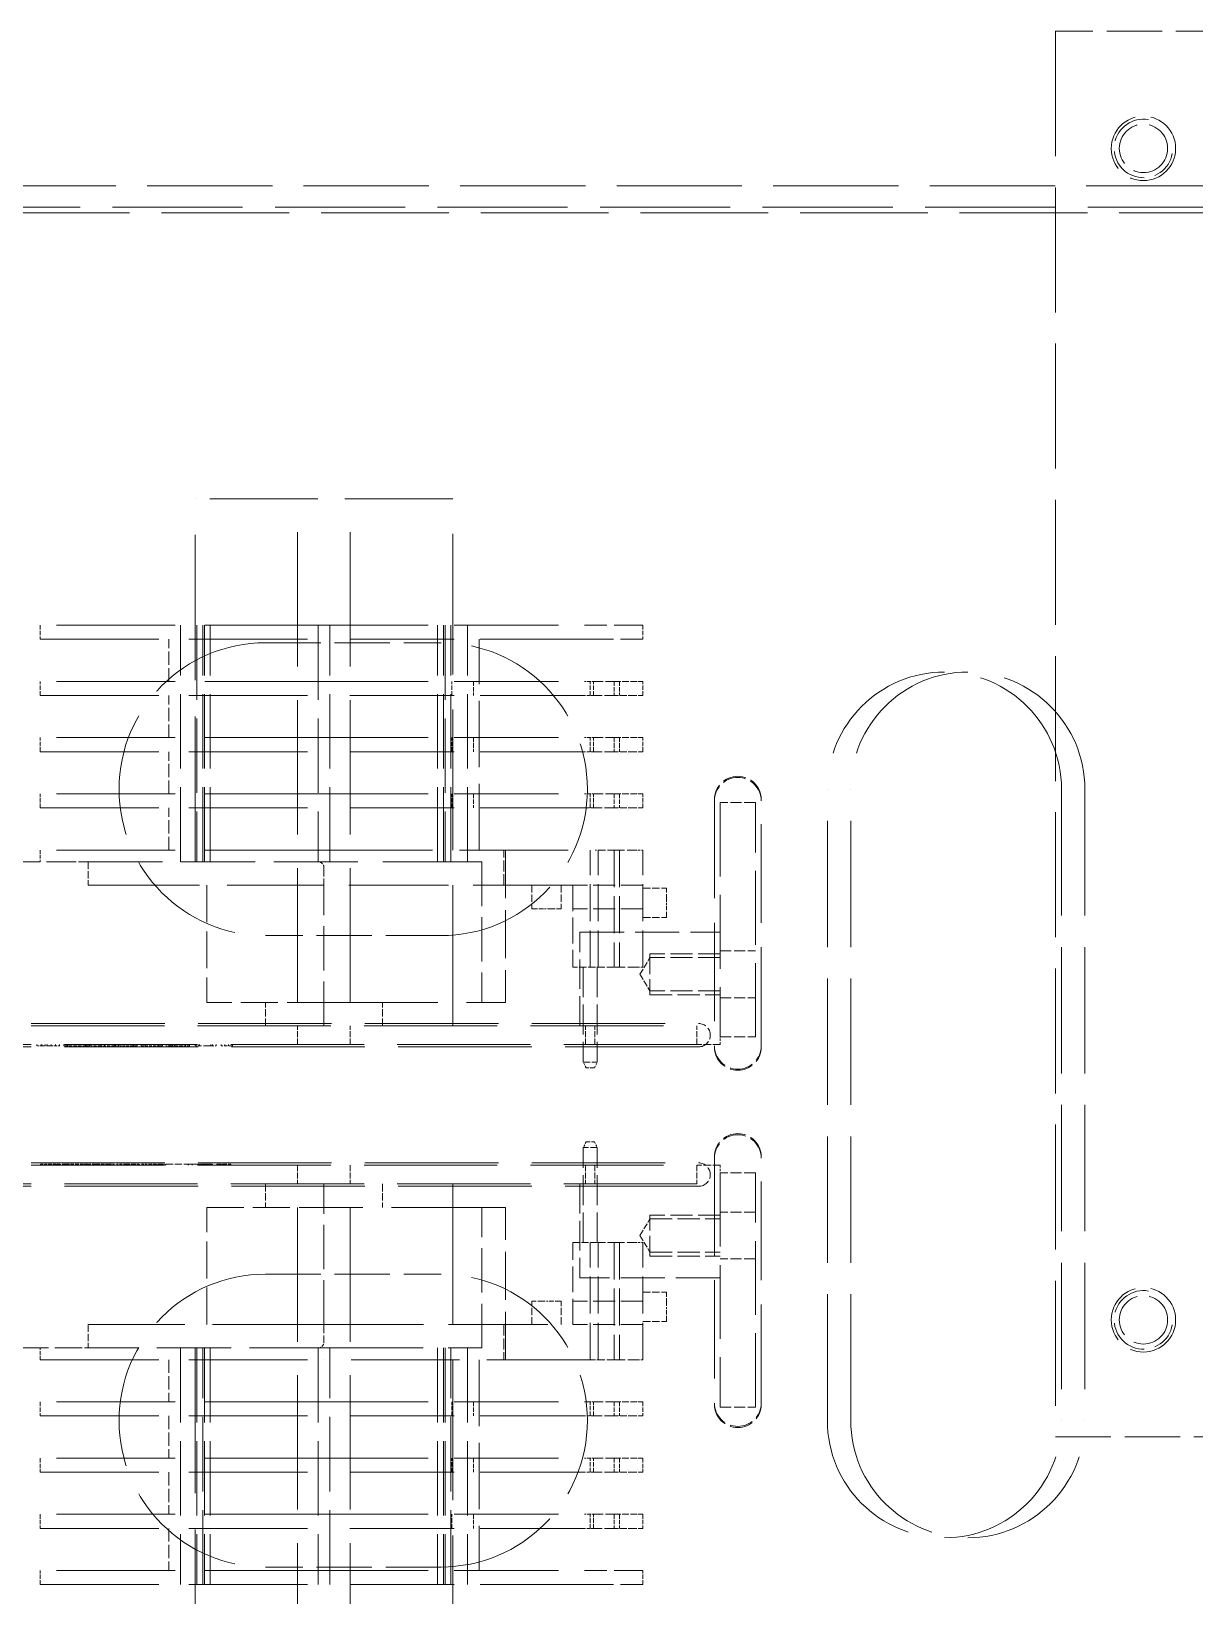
# Model space of a CAD drawing. Header units: millimetres. Extents: x 0 to 5945, y 0 to 4205.
# Drawn here: x 1657.1 to 1756.5, y 2667.4 to 2801 of the extents above; entities that cross this region are included whole.
import ezdxf

# ---------------------------------------------------------------- set-up
doc = ezdxf.new("R2010")
doc.units = ezdxf.units.MM
doc.header["$LTSCALE"] = 5
doc.linetypes.add('DASHED', pattern=[0.2067, 0.1654, -0.0413])
doc.layers.add('가려진 것(ISO)', color=2, linetype='DASHED', lineweight=18)

msp = doc.modelspace()

# ---------------------------------------------------------------- linework, layer by layer
at = {"layer": '가려진 것(ISO)', "ltscale": 5.71399}
for p, q in [((1759.576, 2800.957), (1744.576, 2800.957)), ((1677.076, 2748.757), (1692.076, 2748.757)), ((1692.076, 2723.757), (1677.076, 2723.757)), ((1677.076, 2694.857), (1692.076, 2694.857)), ((1744.576, 2680.957), (1759.576, 2680.957)), ((1692.076, 2669.857), (1677.076, 2669.857))]:
    msp.add_line(p, q, dxfattribs=at)
at = {"layer": '가려진 것(ISO)', "ltscale": 12.901145}
msp.add_line((1744.576, 2800.957), (1744.576, 2680.957), dxfattribs=at)
at = {"layer": '가려진 것(ISO)', "ltscale": 12.937192}
msp.add_line((2038.676, 2787.757), (1584.076, 2787.757), dxfattribs=at)
at = {"layer": '가려진 것(ISO)', "ltscale": 13.432368}
msp.add_line((1539.076, 2785.957), (1775.076, 2785.957), dxfattribs=at)
at = {"layer": '가려진 것(ISO)', "ltscale": 13.194353}
msp.add_line((1586.376, 2785.457), (2036.376, 2785.457), dxfattribs=at)
at = {"layer": '가려진 것(ISO)', "ltscale": 11.145789}
msp.add_line((1693.076, 2761.057), (1671.076, 2761.057), dxfattribs=at)
at = {"layer": '가려진 것(ISO)', "ltscale": 14.997581}
for p, q in [((1671.076, 2730.057), (1671.076, 2761.057)), ((1671.076, 2688.557), (1671.076, 2657.557))]:
    msp.add_line(p, q, dxfattribs=at)
at = {"layer": '가려진 것(ISO)', "ltscale": 13.868731}
for p, q in [((1679.826, 2718.057), (1679.826, 2761.057)), ((1684.326, 2718.057), (1684.326, 2761.057)), ((1679.826, 2700.557), (1679.826, 2657.557)), ((1684.326, 2700.557), (1684.326, 2657.557))]:
    msp.add_line(p, q, dxfattribs=at)
at = {"layer": '가려진 것(ISO)', "ltscale": 14.513788}
for p, q in [((1693.076, 2716.057), (1693.076, 2761.057)), ((1693.076, 2702.557), (1693.076, 2657.557))]:
    msp.add_line(p, q, dxfattribs=at)
at = {"layer": '가려진 것(ISO)', "ltscale": 12.2857}
for p, q in [((1682.076, 2750.257), (1657.826, 2750.257)), ((1657.826, 2749.057), (1682.076, 2749.057)), ((1682.076, 2745.457), (1657.826, 2745.457)), ((1657.826, 2744.257), (1682.076, 2744.257)), ((1682.076, 2740.657), (1657.826, 2740.657)), ((1657.826, 2739.457), (1682.076, 2739.457)), ((1682.076, 2735.857), (1657.826, 2735.857)), ((1657.826, 2734.657), (1682.076, 2734.657)), ((1682.076, 2731.057), (1657.826, 2731.057)), ((1657.826, 2687.557), (1682.076, 2687.557)), ((1682.076, 2683.957), (1657.826, 2683.957)), ((1657.826, 2682.757), (1682.076, 2682.757)), ((1682.076, 2679.157), (1657.826, 2679.157)), ((1657.826, 2677.957), (1682.076, 2677.957)), ((1682.076, 2674.357), (1657.826, 2674.357)), ((1657.826, 2673.157), (1682.076, 2673.157)), ((1682.076, 2669.557), (1657.826, 2669.557)), ((1657.826, 2668.357), (1682.076, 2668.357))]:
    msp.add_line(p, q, dxfattribs=at)
at = {"layer": '가려진 것(ISO)', "ltscale": 0.457027}
for p, q in [((1657.826, 2750.257), (1657.826, 2749.057)), ((1709.326, 2750.257), (1709.326, 2749.057)), ((1657.826, 2744.257), (1657.826, 2745.457)), ((1692.999, 2744.257), (1692.999, 2745.457)), ((1692.999, 2744.257), (1692.999, 2745.457)), ((1694.856, 2745.457), (1694.856, 2744.257)), ((1704.822, 2744.257), (1704.822, 2745.457)), ((1705.103, 2744.257), (1705.103, 2745.457)), ((1706.868, 2745.457), (1706.868, 2744.257)), ((1707.326, 2745.457), (1707.326, 2744.257)), ((1709.326, 2744.257), (1709.326, 2745.457)), ((1657.826, 2739.457), (1657.826, 2740.657)), ((1692.999, 2739.457), (1692.999, 2740.657)), ((1692.999, 2739.457), (1692.999, 2740.657)), ((1694.856, 2740.657), (1694.856, 2739.457)), ((1704.822, 2739.457), (1704.822, 2740.657)), ((1705.103, 2739.457), (1705.103, 2740.657)), ((1706.868, 2740.657), (1706.868, 2739.457)), ((1707.326, 2740.657), (1707.326, 2739.457)), ((1709.326, 2739.457), (1709.326, 2740.657)), ((1657.826, 2734.657), (1657.826, 2735.857)), ((1692.999, 2734.657), (1692.999, 2735.857)), ((1692.999, 2734.657), (1692.999, 2735.857)), ((1694.856, 2735.857), (1694.856, 2734.657)), ((1704.822, 2734.657), (1704.822, 2735.857)), ((1705.103, 2734.657), (1705.103, 2735.857)), ((1706.868, 2735.857), (1706.868, 2734.657)), ((1707.326, 2735.857), (1707.326, 2734.657)), ((1709.326, 2734.657), (1709.326, 2735.857)), ((1657.826, 2683.957), (1657.826, 2682.757)), ((1692.999, 2682.757), (1692.999, 2683.957)), ((1692.999, 2682.757), (1692.999, 2683.957)), ((1694.856, 2683.957), (1694.856, 2682.757)), ((1704.822, 2682.757), (1704.822, 2683.957)), ((1705.103, 2682.757), (1705.103, 2683.957)), ((1706.868, 2683.957), (1706.868, 2682.757)), ((1707.326, 2683.957), (1707.326, 2682.757)), ((1709.326, 2683.957), (1709.326, 2682.757)), ((1657.826, 2679.157), (1657.826, 2677.957)), ((1692.999, 2677.957), (1692.999, 2679.157)), ((1692.999, 2677.957), (1692.999, 2679.157)), ((1694.856, 2679.157), (1694.856, 2677.957)), ((1704.822, 2677.957), (1704.822, 2679.157)), ((1705.103, 2677.957), (1705.103, 2679.157)), ((1706.868, 2679.157), (1706.868, 2677.957)), ((1707.326, 2679.157), (1707.326, 2677.957)), ((1709.326, 2679.157), (1709.326, 2677.957)), ((1657.826, 2674.357), (1657.826, 2673.157)), ((1692.999, 2673.157), (1692.999, 2674.357)), ((1692.999, 2673.157), (1692.999, 2674.357)), ((1694.856, 2674.357), (1694.856, 2673.157)), ((1704.822, 2673.157), (1704.822, 2674.357)), ((1705.103, 2673.157), (1705.103, 2674.357)), ((1706.868, 2674.357), (1706.868, 2673.157)), ((1707.326, 2674.357), (1707.326, 2673.157)), ((1709.326, 2674.357), (1709.326, 2673.157)), ((1657.826, 2668.357), (1657.826, 2669.557)), ((1709.326, 2668.357), (1709.326, 2669.557))]:
    msp.add_line(p, q, dxfattribs=at)
at = {"layer": '가려진 것(ISO)', "ltscale": 7.694874}
for p, q in [((1669.826, 2730.057), (1669.826, 2750.257)), ((1671.226, 2750.257), (1671.226, 2730.057)), ((1671.726, 2730.057), (1671.726, 2750.257)), ((1671.867, 2730.057), (1671.867, 2750.257)), ((1672.367, 2730.057), (1672.367, 2750.257)), ((1681.576, 2750.257), (1681.576, 2730.057)), ((1682.576, 2730.057), (1682.576, 2750.257)), ((1691.786, 2730.057), (1691.786, 2750.257)), ((1692.286, 2730.057), (1692.286, 2750.257)), ((1692.426, 2750.257), (1692.426, 2730.057)), ((1692.926, 2730.057), (1692.926, 2750.257)), ((1694.326, 2730.057), (1694.326, 2750.257)), ((1669.826, 2688.557), (1669.826, 2668.357)), ((1671.226, 2688.557), (1671.226, 2668.357)), ((1671.726, 2668.357), (1671.726, 2688.557)), ((1671.867, 2688.557), (1671.867, 2668.357)), ((1672.367, 2688.557), (1672.367, 2668.357)), ((1681.576, 2688.557), (1681.576, 2668.357)), ((1682.576, 2668.357), (1682.576, 2688.557)), ((1691.786, 2688.557), (1691.786, 2668.357)), ((1692.286, 2688.557), (1692.286, 2668.357)), ((1692.426, 2688.557), (1692.426, 2668.357)), ((1692.926, 2668.357), (1692.926, 2688.557)), ((1694.326, 2688.557), (1694.326, 2668.357))]:
    msp.add_line(p, q, dxfattribs=at)
at = {"layer": '가려진 것(ISO)', "ltscale": 10.764393}
for p, q in [((1682.076, 2750.257), (1704.326, 2750.257)), ((1704.326, 2749.057), (1682.076, 2749.057)), ((1682.076, 2745.457), (1704.326, 2745.457)), ((1704.326, 2744.257), (1682.076, 2744.257)), ((1682.076, 2740.657), (1704.326, 2740.657)), ((1704.326, 2739.457), (1682.076, 2739.457)), ((1682.076, 2735.857), (1704.326, 2735.857)), ((1704.326, 2734.657), (1682.076, 2734.657)), ((1682.076, 2683.957), (1704.326, 2683.957)), ((1704.326, 2682.757), (1682.076, 2682.757)), ((1682.076, 2679.157), (1704.326, 2679.157)), ((1704.326, 2677.957), (1682.076, 2677.957)), ((1682.076, 2674.357), (1704.326, 2674.357)), ((1704.326, 2673.157), (1682.076, 2673.157)), ((1682.076, 2669.557), (1704.326, 2669.557)), ((1704.326, 2668.357), (1682.076, 2668.357))]:
    msp.add_line(p, q, dxfattribs=at)
at = {"layer": '가려진 것(ISO)', "ltscale": 2.991791}
for p, q in [((1709.326, 2750.257), (1704.326, 2750.257)), ((1704.326, 2749.057), (1709.326, 2749.057)), ((1709.326, 2669.557), (1704.326, 2669.557)), ((1704.326, 2668.357), (1709.326, 2668.357))]:
    msp.add_line(p, q, dxfattribs=at)
at = {"layer": '가려진 것(ISO)', "ltscale": 1.371282}
for p, q in [((1668.826, 2745.457), (1668.826, 2749.057)), ((1668.826, 2740.657), (1668.826, 2744.257)), ((1668.826, 2735.857), (1668.826, 2739.457)), ((1668.826, 2731.057), (1668.826, 2734.657)), ((1668.826, 2687.557), (1668.826, 2683.957)), ((1668.826, 2682.757), (1668.826, 2679.157)), ((1668.826, 2677.957), (1668.826, 2674.357)), ((1668.826, 2673.157), (1668.826, 2669.557))]:
    msp.add_line(p, q, dxfattribs=at)
at = {"layer": '가려진 것(ISO)', "ltscale": 6.856808}
for p, q in [((1695.326, 2731.057), (1695.326, 2749.057)), ((1695.326, 2687.557), (1695.326, 2669.557))]:
    msp.add_line(p, q, dxfattribs=at)
at = {"layer": '가려진 것(ISO)', "ltscale": 0.117238}
for p, q in [((1704.634, 2745.457), (1704.326, 2745.457)), ((1704.326, 2744.257), (1704.634, 2744.257)), ((1704.634, 2740.657), (1704.326, 2740.657)), ((1704.326, 2739.457), (1704.634, 2739.457)), ((1704.634, 2735.857), (1704.326, 2735.857)), ((1704.326, 2734.657), (1704.634, 2734.657)), ((1704.634, 2683.957), (1704.326, 2683.957)), ((1704.326, 2682.757), (1704.634, 2682.757)), ((1704.634, 2679.157), (1704.326, 2679.157)), ((1704.326, 2677.957), (1704.634, 2677.957)), ((1704.634, 2674.357), (1704.326, 2674.357)), ((1704.326, 2673.157), (1704.634, 2673.157))]:
    msp.add_line(p, q, dxfattribs=at)
at = {"layer": '가려진 것(ISO)', "ltscale": 0.287355}
for p, q in [((1704.634, 2745.457), (1705.103, 2745.457)), ((1705.103, 2744.257), (1704.634, 2744.257)), ((1704.634, 2740.657), (1705.103, 2740.657)), ((1705.103, 2739.457), (1704.634, 2739.457)), ((1704.634, 2735.857), (1705.103, 2735.857)), ((1705.103, 2734.657), (1704.634, 2734.657)), ((1704.634, 2683.957), (1705.103, 2683.957)), ((1705.103, 2682.757), (1704.634, 2682.757)), ((1704.634, 2679.157), (1705.103, 2679.157)), ((1705.103, 2677.957), (1704.634, 2677.957)), ((1704.634, 2674.357), (1705.103, 2674.357)), ((1705.103, 2673.157), (1704.634, 2673.157))]:
    msp.add_line(p, q, dxfattribs=at)
at = {"layer": '가려진 것(ISO)', "ltscale": 0.985736}
for p, q in [((1705.103, 2745.457), (1706.868, 2745.457)), ((1706.868, 2744.257), (1705.103, 2744.257)), ((1705.103, 2740.657), (1706.868, 2740.657)), ((1706.868, 2739.457), (1705.103, 2739.457)), ((1705.103, 2735.857), (1706.868, 2735.857)), ((1706.868, 2734.657), (1705.103, 2734.657)), ((1705.103, 2683.957), (1706.868, 2683.957)), ((1706.868, 2682.757), (1705.103, 2682.757)), ((1705.103, 2679.157), (1706.868, 2679.157)), ((1706.868, 2677.957), (1705.103, 2677.957)), ((1705.103, 2674.357), (1706.868, 2674.357)), ((1706.868, 2673.157), (1705.103, 2673.157))]:
    msp.add_line(p, q, dxfattribs=at)
at = {"layer": '가려진 것(ISO)', "ltscale": 0.670617}
for p, q in [((1706.868, 2745.457), (1708.629, 2745.457)), ((1708.629, 2744.257), (1706.868, 2744.257)), ((1706.868, 2740.657), (1708.629, 2740.657)), ((1708.629, 2739.457), (1706.868, 2739.457)), ((1706.868, 2735.857), (1708.629, 2735.857)), ((1708.629, 2734.657), (1706.868, 2734.657)), ((1706.868, 2683.957), (1708.629, 2683.957)), ((1708.629, 2682.757), (1706.868, 2682.757)), ((1706.868, 2679.157), (1708.629, 2679.157)), ((1708.629, 2677.957), (1706.868, 2677.957)), ((1706.868, 2674.357), (1708.629, 2674.357)), ((1708.629, 2673.157), (1706.868, 2673.157))]:
    msp.add_line(p, q, dxfattribs=at)
at = {"layer": '가려진 것(ISO)', "ltscale": 0.242476}
for p, q in [((1708.629, 2745.457), (1709.107, 2745.457)), ((1709.107, 2744.257), (1708.629, 2744.257)), ((1708.629, 2740.657), (1709.107, 2740.657)), ((1709.107, 2739.457), (1708.629, 2739.457)), ((1708.629, 2735.857), (1709.107, 2735.857)), ((1709.107, 2734.657), (1708.629, 2734.657)), ((1708.629, 2683.957), (1709.107, 2683.957)), ((1709.107, 2682.757), (1708.629, 2682.757)), ((1708.629, 2679.157), (1709.107, 2679.157)), ((1709.107, 2677.957), (1708.629, 2677.957)), ((1708.629, 2674.357), (1709.107, 2674.357)), ((1709.107, 2673.157), (1708.629, 2673.157))]:
    msp.add_line(p, q, dxfattribs=at)
at = {"layer": '가려진 것(ISO)', "ltscale": 0.566028}
for p, q in [((1709.326, 2745.457), (1709.107, 2745.457)), ((1709.107, 2744.257), (1709.326, 2744.257)), ((1709.326, 2740.657), (1709.107, 2740.657)), ((1709.107, 2739.457), (1709.326, 2739.457)), ((1709.326, 2735.857), (1709.107, 2735.857)), ((1709.107, 2734.657), (1709.326, 2734.657)), ((1709.326, 2683.957), (1709.107, 2683.957)), ((1709.107, 2682.757), (1709.326, 2682.757)), ((1709.326, 2679.157), (1709.107, 2679.157)), ((1709.107, 2677.957), (1709.326, 2677.957)), ((1709.326, 2674.357), (1709.107, 2674.357)), ((1709.107, 2673.157), (1709.326, 2673.157))]:
    msp.add_line(p, q, dxfattribs=at)
at = {"layer": '가려진 것(ISO)', "ltscale": 10.159652}
for p, q in [((1715.426, 2735.357), (1715.426, 2714.357)), ((1719.426, 2714.357), (1719.426, 2735.357)), ((1715.426, 2704.857), (1715.426, 2683.857)), ((1719.426, 2683.857), (1719.426, 2704.857))]:
    msp.add_line(p, q, dxfattribs=at)
at = {"layer": '가려진 것(ISO)', "ltscale": 1.142718}
for p, q in [((1718.926, 2735.107), (1715.926, 2735.107)), ((1697.447, 2728.057), (1697.447, 2731.057)), ((1715.926, 2722.457), (1718.926, 2722.457)), ((1715.926, 2718.457), (1718.926, 2718.457)), ((1715.926, 2715.107), (1718.926, 2715.107)), ((1718.926, 2703.507), (1715.926, 2703.507)), ((1718.926, 2700.157), (1715.926, 2700.157)), ((1718.926, 2696.157), (1715.926, 2696.157)), ((1697.447, 2690.557), (1697.447, 2687.557)), ((1715.926, 2683.507), (1718.926, 2683.507))]:
    msp.add_line(p, q, dxfattribs=at)
at = {"layer": '가려진 것(ISO)', "ltscale": 7.618686}
for p, q in [((1715.926, 2735.107), (1715.926, 2715.107)), ((1718.926, 2715.107), (1718.926, 2735.107)), ((1715.926, 2703.507), (1715.926, 2683.507)), ((1718.926, 2683.507), (1718.926, 2703.507))]:
    msp.add_line(p, q, dxfattribs=at)
at = {"layer": '가려진 것(ISO)', "ltscale": 13.038219}
for p, q in [((1725.076, 2682.357), (1725.076, 2736.257)), ((1727.076, 2682.357), (1727.076, 2736.257)), ((1745.076, 2736.257), (1745.076, 2682.357)), ((1747.076, 2736.257), (1747.076, 2682.357))]:
    msp.add_line(p, q, dxfattribs=at)
at = {"layer": '가려진 것(ISO)', "ltscale": 2.679769}
for p, q in [((1660.594, 2730.057), (1653.559, 2730.057)), ((1653.559, 2688.557), (1660.594, 2688.557))]:
    msp.add_line(p, q, dxfattribs=at)
at = {"layer": '가려진 것(ISO)', "ltscale": 0.380839}
for p, q in [((1657.826, 2731.057), (1657.826, 2730.057)), ((1657.826, 2687.557), (1657.826, 2688.557))]:
    msp.add_line(p, q, dxfattribs=at)
at = {"layer": '가려진 것(ISO)', "ltscale": 0.997552}
for p, q in [((1661.932, 2730.057), (1660.594, 2730.057)), ((1660.594, 2688.557), (1661.932, 2688.557))]:
    msp.add_line(p, q, dxfattribs=at)
at = {"layer": '가려진 것(ISO)', "ltscale": 7.673842}
for p, q in [((1661.932, 2730.057), (1682.076, 2730.057)), ((1682.076, 2688.557), (1661.932, 2688.557))]:
    msp.add_line(p, q, dxfattribs=at)
at = {"layer": '가려진 것(ISO)', "ltscale": 0.761779}
for p, q in [((1661.932, 2730.057), (1661.932, 2728.057)), ((1699.826, 2728.057), (1699.826, 2726.057)), ((1702.326, 2728.057), (1702.326, 2726.057)), ((1709.326, 2727.807), (1711.326, 2727.807)), ((1709.326, 2725.307), (1711.326, 2725.307)), ((1677.076, 2716.057), (1677.076, 2718.057)), ((1687.076, 2716.057), (1687.076, 2718.057)), ((1715.926, 2714.457), (1713.926, 2714.457)), ((1715.926, 2704.157), (1713.926, 2704.157)), ((1677.076, 2702.557), (1677.076, 2700.557)), ((1687.076, 2702.557), (1687.076, 2700.557)), ((1699.826, 2690.557), (1699.826, 2692.557)), ((1702.326, 2690.557), (1702.326, 2692.557)), ((1709.326, 2693.307), (1711.326, 2693.307)), ((1661.932, 2690.557), (1661.932, 2688.557)), ((1709.326, 2690.807), (1711.326, 2690.807))]:
    msp.add_line(p, q, dxfattribs=at)
at = {"layer": '가려진 것(ISO)', "ltscale": 11.209899}
for p, q in [((1682.076, 2731.057), (1705.247, 2731.057)), ((1705.247, 2687.557), (1682.076, 2687.557))]:
    msp.add_line(p, q, dxfattribs=at)
at = {"layer": '가려진 것(ISO)', "ltscale": 10.259192}
for p, q in [((1695.576, 2730.057), (1682.076, 2730.057)), ((1682.076, 2688.557), (1695.576, 2688.557))]:
    msp.add_line(p, q, dxfattribs=at)
at = {"layer": '가려진 것(ISO)', "ltscale": 4.571172}
for p, q in [((1695.576, 2730.057), (1695.576, 2718.057)), ((1682.076, 2716.057), (1682.076, 2728.057)), ((1703.926, 2724.057), (1715.926, 2724.057)), ((1682.076, 2690.557), (1682.076, 2702.557)), ((1695.576, 2688.557), (1695.576, 2700.557)), ((1715.926, 2694.557), (1703.926, 2694.557))]:
    msp.add_line(p, q, dxfattribs=at)
at = {"layer": '가려진 것(ISO)', "ltscale": 4.952111}
for p, q in [((1697.576, 2731.057), (1697.576, 2718.057)), ((1697.576, 2687.557), (1697.576, 2700.557))]:
    msp.add_line(p, q, dxfattribs=at)
at = {"layer": '가려진 것(ISO)', "ltscale": 3.809293}
for p, q in [((1704.822, 2721.057), (1704.822, 2731.057)), ((1705.497, 2721.057), (1705.497, 2731.057)), ((1706.868, 2731.057), (1706.868, 2721.057)), ((1707.326, 2731.057), (1707.326, 2721.057)), ((1709.326, 2721.057), (1709.326, 2731.057)), ((1672.076, 2728.057), (1672.076, 2718.057)), ((1682.076, 2718.057), (1672.076, 2718.057)), ((1672.076, 2700.557), (1682.076, 2700.557)), ((1672.076, 2690.557), (1672.076, 2700.557)), ((1704.822, 2687.557), (1704.822, 2697.557)), ((1705.497, 2687.557), (1705.497, 2697.557)), ((1706.868, 2697.557), (1706.868, 2687.557)), ((1707.326, 2697.557), (1707.326, 2687.557)), ((1709.326, 2687.557), (1709.326, 2697.557))]:
    msp.add_line(p, q, dxfattribs=at)
at = {"layer": '가려진 것(ISO)', "ltscale": 0.149495}
for p, q in [((1705.247, 2731.057), (1705.497, 2731.057)), ((1705.497, 2721.057), (1705.247, 2721.057)), ((1705.247, 2697.557), (1705.497, 2697.557)), ((1705.497, 2687.557), (1705.247, 2687.557))]:
    msp.add_line(p, q, dxfattribs=at)
at = {"layer": '가려진 것(ISO)', "ltscale": 0.765764}
for p, q in [((1705.497, 2731.057), (1706.868, 2731.057)), ((1706.868, 2721.057), (1705.497, 2721.057)), ((1705.497, 2697.557), (1706.868, 2697.557)), ((1706.868, 2687.557), (1705.497, 2687.557))]:
    msp.add_line(p, q, dxfattribs=at)
at = {"layer": '가려진 것(ISO)', "ltscale": 1.061174}
for p, q in [((1706.868, 2731.057), (1708.906, 2731.057)), ((1708.906, 2721.057), (1706.868, 2721.057)), ((1706.868, 2697.557), (1708.906, 2697.557)), ((1708.906, 2687.557), (1706.868, 2687.557))]:
    msp.add_line(p, q, dxfattribs=at)
at = {"layer": '가려진 것(ISO)', "ltscale": 0.220967}
for p, q in [((1708.906, 2731.057), (1709.326, 2731.057)), ((1709.326, 2721.057), (1708.906, 2721.057)), ((1708.906, 2697.557), (1709.326, 2697.557)), ((1709.326, 2687.557), (1708.906, 2687.557))]:
    msp.add_line(p, q, dxfattribs=at)
at = {"layer": '가려진 것(ISO)', "ltscale": 0.897467}
for p, q in [((1682.076, 2729.557), (1682.076, 2728.057)), ((1682.076, 2690.557), (1682.076, 2689.057))]:
    msp.add_line(p, q, dxfattribs=at)
at = {"layer": '가려진 것(ISO)', "ltscale": 11.501881}
for p, q in [((1661.932, 2728.057), (1682.076, 2728.057)), ((1682.076, 2690.557), (1661.932, 2690.557))]:
    msp.add_line(p, q, dxfattribs=at)
at = {"layer": '가려진 것(ISO)', "ltscale": 10.2806}
for p, q in [((1703.326, 2728.057), (1682.076, 2728.057)), ((1682.076, 2690.557), (1703.326, 2690.557))]:
    msp.add_line(p, q, dxfattribs=at)
at = {"layer": '가려진 것(ISO)', "ltscale": 2.285536}
for p, q in [((1709.326, 2728.057), (1703.326, 2728.057)), ((1709.326, 2726.057), (1703.326, 2726.057)), ((1715.926, 2722.207), (1709.926, 2722.207)), ((1715.926, 2721.882), (1709.926, 2721.882)), ((1715.926, 2719.032), (1709.926, 2719.032)), ((1709.926, 2718.707), (1715.926, 2718.707)), ((1715.926, 2699.907), (1709.926, 2699.907)), ((1709.926, 2699.582), (1715.926, 2699.582)), ((1709.926, 2696.732), (1715.926, 2696.732)), ((1709.926, 2696.407), (1715.926, 2696.407)), ((1709.326, 2692.557), (1703.326, 2692.557)), ((1709.326, 2690.557), (1703.326, 2690.557))]:
    msp.add_line(p, q, dxfattribs=at)
at = {"layer": '가려진 것(ISO)', "ltscale": 2.666475}
for p, q in [((1703.326, 2728.057), (1703.326, 2721.057)), ((1703.326, 2690.557), (1703.326, 2697.557))]:
    msp.add_line(p, q, dxfattribs=at)
at = {"layer": '가려진 것(ISO)', "ltscale": 0.598278}
for p, q in [((1711.326, 2726.807), (1711.326, 2727.807)), ((1699.826, 2726.057), (1700.826, 2726.057)), ((1701.326, 2726.057), (1702.326, 2726.057)), ((1711.326, 2725.307), (1711.326, 2726.307)), ((1700.826, 2692.557), (1699.826, 2692.557)), ((1702.326, 2692.557), (1701.326, 2692.557)), ((1711.326, 2692.307), (1711.326, 2693.307)), ((1711.326, 2690.807), (1711.326, 2691.807))]:
    msp.add_line(p, q, dxfattribs=at)
at = {"layer": '가려진 것(ISO)', "ltscale": 0.19037}
for p, q in [((1701.326, 2726.057), (1700.826, 2726.057)), ((1711.326, 2726.807), (1711.326, 2726.307)), ((1700.826, 2692.557), (1701.326, 2692.557)), ((1711.326, 2692.307), (1711.326, 2691.807))]:
    msp.add_line(p, q, dxfattribs=at)
at = {"layer": '가려진 것(ISO)', "ltscale": 3.047415}
for p, q in [((1703.926, 2716.057), (1703.926, 2724.057)), ((1703.926, 2702.557), (1703.926, 2694.557))]:
    msp.add_line(p, q, dxfattribs=at)
at = {"layer": '가려진 것(ISO)', "ltscale": 0.633194}
for p, q in [((1709.07, 2720.457), (1709.926, 2721.882)), ((1709.07, 2720.457), (1709.926, 2719.032)), ((1709.07, 2698.157), (1709.926, 2699.582)), ((1709.07, 2698.157), (1709.926, 2696.732))]:
    msp.add_line(p, q, dxfattribs=at)
at = {"layer": '가려진 것(ISO)', "ltscale": 2.094223}
for p, q in [((1709.926, 2722.207), (1709.926, 2718.707)), ((1709.926, 2696.407), (1709.926, 2699.907))]:
    msp.add_line(p, q, dxfattribs=at)
at = {"layer": '가려진 것(ISO)', "ltscale": 0.731631}
for p, q in [((1705.247, 2721.057), (1703.326, 2721.057)), ((1703.326, 2697.557), (1705.247, 2697.557))]:
    msp.add_line(p, q, dxfattribs=at)
at = {"layer": '가려진 것(ISO)', "ltscale": 3.085509}
for p, q in [((1704.226, 2721.057), (1704.226, 2712.957)), ((1705.426, 2721.057), (1705.426, 2712.957)), ((1704.226, 2697.557), (1704.226, 2705.657)), ((1705.426, 2697.557), (1705.426, 2705.657))]:
    msp.add_line(p, q, dxfattribs=at)
at = {"layer": '가려진 것(ISO)', "ltscale": 11.779073}
for p, q in [((1682.076, 2718.057), (1697.576, 2718.057)), ((1697.576, 2700.557), (1682.076, 2700.557))]:
    msp.add_line(p, q, dxfattribs=at)
at = {"layer": '가려진 것(ISO)', "ltscale": 13.788098}
for p, q in [((1600.076, 2716.257), (1714.076, 2716.257)), ((1714.076, 2714.257), (1600.076, 2714.257)), ((1600.076, 2704.357), (1714.076, 2704.357)), ((1714.076, 2702.357), (1600.076, 2702.357))]:
    msp.add_line(p, q, dxfattribs=at)
at = {"layer": '가려진 것(ISO)', "ltscale": 13.751814}
for p, q in [((1600.226, 2716.057), (1713.926, 2716.057)), ((1713.926, 2714.457), (1600.226, 2714.457)), ((1600.226, 2704.157), (1713.926, 2704.157)), ((1713.926, 2702.557), (1600.226, 2702.557))]:
    msp.add_line(p, q, dxfattribs=at)
at = {"layer": '가려진 것(ISO)', "ltscale": 0.609403}
for p, q in [((1679.826, 2714.457), (1679.826, 2716.057)), ((1684.326, 2714.457), (1684.326, 2716.057)), ((1704.426, 2714.457), (1704.426, 2716.057)), ((1705.226, 2714.457), (1705.226, 2716.057)), ((1713.926, 2714.457), (1713.926, 2716.057)), ((1679.827, 2704.157), (1679.827, 2702.557)), ((1684.327, 2704.157), (1684.327, 2702.557)), ((1704.427, 2704.157), (1704.427, 2702.557)), ((1705.227, 2704.157), (1705.227, 2702.557)), ((1713.926, 2704.157), (1713.926, 2702.557))]:
    msp.add_line(p, q, dxfattribs=at)
at = {"layer": '가려진 것(ISO)', "ltscale": 0.247511}
for p, q in [((1715.926, 2714.457), (1715.926, 2715.107)), ((1715.926, 2704.157), (1715.926, 2703.507))]:
    msp.add_line(p, q, dxfattribs=at)
at = {"layer": '가려진 것(ISO)', "ltscale": 0.037994}
for p, q in [((1657.553, 2714.457), (1657.553, 2714.357)), ((1657.923, 2714.457), (1657.923, 2714.357)), ((1657.984, 2714.457), (1657.984, 2714.357)), ((1658.27, 2714.457), (1658.27, 2714.357)), ((1658.412, 2714.457), (1658.412, 2714.357)), ((1658.442, 2714.457), (1658.442, 2714.357)), ((1658.774, 2714.457), (1658.774, 2714.357)), ((1659.155, 2714.457), (1659.155, 2714.357)), ((1659.487, 2714.457), (1659.487, 2714.357)), ((1659.852, 2714.457), (1659.852, 2714.357)), ((1660.152, 2714.457), (1660.152, 2714.357)), ((1660.198, 2714.457), (1660.198, 2714.357)), ((1661.716, 2714.457), (1661.716, 2714.357)), ((1661.762, 2714.457), (1661.762, 2714.357)), ((1662.062, 2714.457), (1662.062, 2714.357)), ((1662.174, 2714.457), (1662.174, 2714.357)), ((1663.012, 2714.457), (1663.012, 2714.357)), ((1663.345, 2714.457), (1663.345, 2714.357)), ((1664.183, 2714.457), (1664.183, 2714.357)), ((1664.238, 2714.457), (1664.238, 2714.357)), ((1664.262, 2714.457), (1664.262, 2714.357)), ((1664.264, 2714.457), (1664.264, 2714.357)), ((1664.528, 2714.457), (1664.528, 2714.357)), ((1664.57, 2714.457), (1664.57, 2714.357)), ((1665.788, 2714.457), (1665.788, 2714.357)), ((1666.134, 2714.457), (1666.134, 2714.357)), ((1666.469, 2714.457), (1666.469, 2714.357)), ((1666.801, 2714.457), (1666.801, 2714.357)), ((1667.946, 2714.457), (1667.946, 2714.357)), ((1668.278, 2714.457), (1668.278, 2714.357)), ((1668.608, 2714.457), (1668.608, 2714.357)), ((1668.954, 2714.457), (1668.954, 2714.357)), ((1669.119, 2714.457), (1669.119, 2714.357)), ((1669.303, 2714.457), (1669.303, 2714.357)), ((1670.247, 2714.457), (1670.247, 2714.357)), ((1670.579, 2714.457), (1670.579, 2714.357)), ((1671.086, 2714.457), (1671.086, 2714.357)), ((1671.396, 2714.457), (1671.396, 2714.357)), ((1671.459, 2714.457), (1671.459, 2714.357)), ((1672.403, 2714.457), (1672.403, 2714.357)), ((1672.565, 2714.457), (1672.565, 2714.357)), ((1672.875, 2714.457), (1672.875, 2714.357)), ((1673.286, 2714.457), (1673.286, 2714.357)), ((1673.604, 2714.457), (1673.604, 2714.357)), ((1673.936, 2714.457), (1673.936, 2714.357)), ((1674.254, 2714.457), (1674.254, 2714.357)), ((1715.426, 2714.257), (1715.426, 2714.357)), ((1719.426, 2714.357), (1719.426, 2714.257)), ((1657.873, 2704.157), (1657.873, 2704.257)), ((1658.205, 2704.157), (1658.205, 2704.257)), ((1658.977, 2704.157), (1658.977, 2704.257)), ((1659.042, 2704.157), (1659.042, 2704.257)), ((1659.1, 2704.157), (1659.1, 2704.257)), ((1659.104, 2704.157), (1659.104, 2704.257)), ((1659.192, 2704.157), (1659.192, 2704.257)), ((1659.222, 2704.157), (1659.222, 2704.257)), ((1659.451, 2704.157), (1659.451, 2704.257)), ((1659.568, 2704.157), (1659.568, 2704.257)), ((1659.757, 2704.157), (1659.757, 2704.257)), ((1660.057, 2704.157), (1660.057, 2704.257)), ((1660.103, 2704.157), (1660.103, 2704.257)), ((1661.621, 2704.157), (1661.621, 2704.257)), ((1661.667, 2704.157), (1661.667, 2704.257)), ((1661.967, 2704.157), (1661.967, 2704.257)), ((1662.062, 2704.157), (1662.062, 2704.257)), ((1662.399, 2704.157), (1662.399, 2704.257)), ((1662.625, 2704.157), (1662.625, 2704.257)), ((1662.717, 2704.157), (1662.717, 2704.257)), ((1662.905, 2704.157), (1662.905, 2704.257)), ((1663.102, 2704.157), (1663.102, 2704.257)), ((1663.314, 2704.157), (1663.314, 2704.257)), ((1663.489, 2704.157), (1663.489, 2704.257)), ((1663.58, 2704.157), (1663.58, 2704.257)), ((1663.807, 2704.157), (1663.807, 2704.257)), ((1664.157, 2704.157), (1664.157, 2704.257)), ((1664.394, 2704.157), (1664.394, 2704.257)), ((1664.726, 2704.157), (1664.726, 2704.257)), ((1665.107, 2704.157), (1665.107, 2704.257)), ((1665.439, 2704.157), (1665.439, 2704.257)), ((1665.47, 2704.157), (1665.47, 2704.257)), ((1665.612, 2704.157), (1665.612, 2704.257)), ((1665.897, 2704.157), (1665.897, 2704.257)), ((1665.958, 2704.157), (1665.958, 2704.257)), ((1666.329, 2704.157), (1666.329, 2704.257)), ((1666.527, 2704.157), (1666.527, 2704.257)), ((1666.86, 2704.157), (1666.86, 2704.257)), ((1667.804, 2704.157), (1667.804, 2704.257)), ((1667.988, 2704.157), (1667.988, 2704.257)), ((1668.152, 2704.157), (1668.152, 2704.257)), ((1668.499, 2704.157), (1668.499, 2704.257)), ((1668.58, 2704.157), (1668.58, 2704.257)), ((1670.468, 2704.157), (1670.468, 2704.257)), ((1670.508, 2704.157), (1670.508, 2704.257)), ((1670.824, 2704.157), (1670.824, 2704.257)), ((1671.329, 2704.157), (1671.329, 2704.257)), ((1671.517, 2704.157), (1671.517, 2704.257)), ((1671.687, 2704.157), (1671.687, 2704.257)), ((1672.21, 2704.157), (1672.21, 2704.257)), ((1672.548, 2704.157), (1672.548, 2704.257)), ((1672.913, 2704.157), (1672.913, 2704.257)), ((1673.367, 2704.157), (1673.367, 2704.257)), ((1673.43, 2704.157), (1673.43, 2704.257)), ((1673.689, 2704.157), (1673.689, 2704.257)), ((1674.133, 2704.157), (1674.133, 2704.257)), ((1715.426, 2683.757), (1715.426, 2683.857)), ((1719.426, 2683.857), (1719.426, 2683.757))]:
    msp.add_line(p, q, dxfattribs=at)
at = {"layer": '가려진 것(ISO)', "ltscale": 0.164284}
for p, q in [((1657.984, 2714.357), (1657.553, 2714.357)), ((1665.897, 2704.257), (1666.329, 2704.257))]:
    msp.add_line(p, q, dxfattribs=at)
at = {"layer": '가려진 것(ISO)', "ltscale": 0.483824}
for p, q in [((1658.774, 2714.357), (1657.984, 2714.357)), ((1665.107, 2704.257), (1665.897, 2704.257))]:
    msp.add_line(p, q, dxfattribs=at)
at = {"layer": '가려진 것(ISO)', "ltscale": 0.14499}
for p, q in [((1659.155, 2714.357), (1658.774, 2714.357)), ((1664.726, 2704.257), (1665.107, 2704.257))]:
    msp.add_line(p, q, dxfattribs=at)
at = {"layer": '가려진 것(ISO)', "ltscale": 0.126468}
for p, q in [((1659.487, 2714.357), (1659.155, 2714.357)), ((1663.345, 2714.357), (1663.012, 2714.357)), ((1664.394, 2704.257), (1664.726, 2704.257))]:
    msp.add_line(p, q, dxfattribs=at)
at = {"layer": '가려진 것(ISO)', "ltscale": 0.319407}
for p, q in [((1663.012, 2714.357), (1662.174, 2714.357)), ((1664.183, 2714.357), (1663.345, 2714.357))]:
    msp.add_line(p, q, dxfattribs=at)
at = {"layer": '가려진 것(ISO)', "ltscale": 0.219079}
for p, q in [((1670.579, 2714.357), (1670.004, 2714.357)), ((1666.527, 2704.257), (1667.103, 2704.257))]:
    msp.add_line(p, q, dxfattribs=at)
at = {"layer": '가려진 것(ISO)', "ltscale": 0.141903}
msp.add_line((1671.459, 2714.357), (1671.086, 2714.357), dxfattribs=at)
at = {"layer": '가려진 것(ISO)', "ltscale": 0.922856}
msp.add_line((1672.565, 2714.357), (1671.459, 2714.357), dxfattribs=at)
at = {"layer": '가려진 것(ISO)', "ltscale": 0.117979}
msp.add_line((1672.875, 2714.357), (1672.565, 2714.357), dxfattribs=at)
at = {"layer": '가려진 것(ISO)', "ltscale": 0.3688}
msp.add_line((1674.254, 2714.357), (1673.286, 2714.357), dxfattribs=at)
at = {"layer": '가려진 것(ISO)', "ltscale": 0.717954}
for p, q in [((1704.226, 2712.957), (1705.426, 2712.957)), ((1705.426, 2705.657), (1704.226, 2705.657))]:
    msp.add_line(p, q, dxfattribs=at)
at = {"layer": '가려진 것(ISO)', "ltscale": 0.212852}
for p, q in [((1704.476, 2712.457), (1704.226, 2712.957)), ((1705.176, 2712.457), (1705.426, 2712.957)), ((1704.476, 2706.157), (1704.226, 2705.657)), ((1705.176, 2706.157), (1705.426, 2705.657))]:
    msp.add_line(p, q, dxfattribs=at)
at = {"layer": '가려진 것(ISO)', "ltscale": 0.418765}
for p, q in [((1705.176, 2712.457), (1704.476, 2712.457)), ((1704.476, 2706.157), (1705.176, 2706.157))]:
    msp.add_line(p, q, dxfattribs=at)
at = {"layer": '가려진 것(ISO)', "ltscale": 0.273102}
msp.add_line((1657.873, 2704.257), (1658.59, 2704.257), dxfattribs=at)
at = {"layer": '가려진 것(ISO)', "ltscale": 0.128012}
msp.add_line((1662.062, 2704.257), (1662.399, 2704.257), dxfattribs=at)
at = {"layer": '가려진 것(ISO)', "ltscale": 0.279835}
for p, q in [((1662.399, 2704.257), (1662.625, 2704.257)), ((1663.58, 2704.257), (1663.807, 2704.257))]:
    msp.add_line(p, q, dxfattribs=at)
at = {"layer": '가려진 것(ISO)', "ltscale": 0.363398}
msp.add_line((1662.625, 2704.257), (1663.58, 2704.257), dxfattribs=at)
at = {"layer": '가려진 것(ISO)', "ltscale": 0.133414}
msp.add_line((1663.807, 2704.257), (1664.157, 2704.257), dxfattribs=at)
at = {"layer": '가려진 것(ISO)', "ltscale": 0.734613}
msp.add_line((1668.58, 2704.257), (1670.508, 2704.257), dxfattribs=at)
at = {"layer": '가려진 것(ISO)', "ltscale": 0.959748}
msp.add_line((1670.508, 2704.257), (1671.329, 2704.257), dxfattribs=at)
at = {"layer": '가려진 것(ISO)', "ltscale": 0.136501}
msp.add_line((1671.329, 2704.257), (1671.687, 2704.257), dxfattribs=at)
at = {"layer": '가려진 것(ISO)', "ltscale": 1.007148}
msp.add_line((1671.687, 2704.257), (1672.548, 2704.257), dxfattribs=at)
at = {"layer": '가려진 것(ISO)', "ltscale": 0.464498}
msp.add_line((1672.913, 2704.257), (1674.133, 2704.257), dxfattribs=at)
at = {"layer": '가려진 것(ISO)', "ltscale": 6.582059}
for centre in [(1752.076, 2790.957), (1752.076, 2690.957)]:
    msp.add_circle(centre, 2.75, dxfattribs=at)
at = {"layer": '가려진 것(ISO)', "ltscale": 4.94729}
for centre in [(1752.076, 2790.957), (1752.076, 2690.957)]:
    msp.add_circle(centre, 2.067, dxfattribs=at)
at = {"layer": '가려진 것(ISO)', "ltscale": 4.487736}
for centre in [(1752.076, 2790.957), (1752.076, 2690.957)]:
    msp.add_arc(centre, 2.5, 80, 350, dxfattribs=at)
at = {"layer": '가려진 것(ISO)', "ltscale": 12.665669}
for centre, start, end in [((1677.076, 2736.257), 90, 270), ((1692.076, 2736.257), 270, 90), ((1677.076, 2682.357), 90, 270), ((1692.076, 2682.357), 270, 90)]:
    msp.add_arc(centre, 12.5, start, end, dxfattribs=at)
at = {"layer": '가려진 것(ISO)', "ltscale": 15.198803}
for centre, start, end in [((1735.076, 2736.257), 0, 180), ((1737.076, 2736.257), 0, 180), ((1735.076, 2682.357), 180, 0), ((1737.076, 2682.357), 180, 0)]:
    msp.add_arc(centre, 10, start, end, dxfattribs=at)
at = {"layer": '가려진 것(ISO)', "ltscale": 2.393412}
for centre, start, end in [((1717.426, 2735.357), 0, 180), ((1717.426, 2735.257), 0, 180), ((1717.426, 2714.357), 180, 0), ((1717.426, 2714.257), 180, 0), ((1717.426, 2704.857), 0, 180), ((1717.426, 2704.757), 0, 180), ((1717.426, 2683.857), 180, 0), ((1717.426, 2683.757), 180, 0)]:
    msp.add_arc(centre, 2, start, end, dxfattribs=at)
at = {"layer": '가려진 것(ISO)', "ltscale": 0.299089}
for centre, start, end in [((1681.576, 2729.557), 0, 90), ((1681.576, 2689.057), 270, 0)]:
    msp.add_arc(centre, 0.5, start, end, dxfattribs=at)
at = {"layer": '가려진 것(ISO)', "ltscale": 1.196656}
for centre in [(1714.076, 2715.257), (1714.076, 2703.357)]:
    msp.add_arc(centre, 1, 270, 90, dxfattribs=at)
at = {"layer": '가려진 것(ISO)', "ltscale": 0.392133}
for points in [[(1660.152, 2714.357), (1660.102, 2714.357), (1660.059, 2714.357), (1659.984, 2714.357), (1659.953, 2714.357), (1659.889, 2714.357), (1659.867, 2714.357), (1659.852, 2714.357)], [(1661.667, 2704.257), (1661.717, 2704.257), (1661.76, 2704.257), (1661.835, 2704.257), (1661.866, 2704.257), (1661.93, 2704.257), (1661.952, 2704.257), (1661.967, 2704.257)]]:
    msp.add_open_spline(points, degree=3, knots=[-0.15715898, -0.15715898, -0.15715898, -0.15715898, -0.11648072, -0.11648072, -0.07259064, -0.07259064, 0, 0, 0, 0], dxfattribs=at)
at = {"layer": '가려진 것(ISO)', "ltscale": 0.344185}
for points in [[(1660.958, 2714.357), (1660.869, 2714.357), (1660.78, 2714.357), (1660.611, 2714.357), (1660.53, 2714.357), (1660.338, 2714.357), (1660.238, 2714.357), (1660.152, 2714.357)], [(1660.861, 2704.257), (1660.95, 2704.257), (1661.039, 2704.257), (1661.208, 2704.257), (1661.289, 2704.257), (1661.481, 2704.257), (1661.581, 2704.257), (1661.667, 2704.257)]]:
    msp.add_open_spline(points, degree=3, knots=[-0.090981217, -0.090981217, -0.090981217, -0.090981217, -0.064063317, -0.064063317, -0.038902543, -0.038902543, 0, 0, 0, 0], dxfattribs=at)
at = {"layer": '가려진 것(ISO)', "ltscale": 0.344182}
for points in [[(1661.764, 2714.357), (1661.715, 2714.357), (1661.661, 2714.357), (1661.543, 2714.357), (1661.479, 2714.357), (1661.265, 2714.357), (1661.113, 2714.357), (1660.958, 2714.357)], [(1660.055, 2704.257), (1660.104, 2704.257), (1660.158, 2704.257), (1660.277, 2704.257), (1660.34, 2704.257), (1660.554, 2704.257), (1660.706, 2704.257), (1660.861, 2704.257)]]:
    msp.add_open_spline(points, degree=3, knots=[-0.093483521, -0.093483521, -0.093483521, -0.093483521, -0.069413757, -0.069413757, -0.046375193, -0.046375193, 0, 0, 0, 0], dxfattribs=at)
at = {"layer": '가려진 것(ISO)', "ltscale": 0.391791}
for points in [[(1662.062, 2714.357), (1662.051, 2714.357), (1662.035, 2714.357), (1661.913, 2714.357), (1661.85, 2714.357), (1661.764, 2714.357)], [(1659.757, 2704.257), (1659.768, 2704.257), (1659.784, 2704.257), (1659.906, 2704.257), (1659.969, 2704.257), (1660.055, 2704.257)]]:
    msp.add_open_spline(points, degree=3, knots=[-0.10313398, -0.10313398, -0.10313398, -0.10313398, -0.03920418, -0.03920418, 0, 0, 0, 0], dxfattribs=at)
at = {"layer": '가려진 것(ISO)', "ltscale": 0.137676}
msp.add_open_spline([(1664.57, 2714.357), (1664.512, 2714.357), (1664.449, 2714.357), (1664.342, 2714.357), (1664.29, 2714.357), (1664.238, 2714.357)], degree=3, knots=[-0.035724729, -0.035724729, -0.035724729, -0.035724729, -0.017263567, -0.017263567, 0, 0, 0, 0], dxfattribs=at)
at = {"layer": '가려진 것(ISO)', "ltscale": 0.172898}
msp.add_open_spline([(1665.016, 2714.357), (1664.932, 2714.357), (1664.844, 2714.357), (1664.704, 2714.357), (1664.637, 2714.357), (1664.57, 2714.357)], degree=3, knots=[-0.042805547, -0.042805547, -0.042805547, -0.042805547, -0.020984782, -0.020984782, 0, 0, 0, 0], dxfattribs=at)
at = {"layer": '가려진 것(ISO)', "ltscale": 0.340914}
msp.add_open_spline([(1665.82, 2714.357), (1665.771, 2714.357), (1665.717, 2714.357), (1665.597, 2714.357), (1665.533, 2714.357), (1665.36, 2714.357), (1665.214, 2714.357), (1665.016, 2714.357)], degree=3, knots=[-0.13598154, -0.13598154, -0.13598154, -0.13598154, -0.09757317, -0.09757317, -0.05923896, -0.05923896, 0, 0, 0, 0], dxfattribs=at)
at = {"layer": '가려진 것(ISO)', "ltscale": 0.395317}
msp.add_open_spline([(1666.134, 2714.357), (1666.117, 2714.357), (1666.09, 2714.357), (1665.972, 2714.357), (1665.907, 2714.357), (1665.82, 2714.357)], degree=3, knots=[-0.092748199, -0.092748199, -0.092748199, -0.092748199, -0.038222703, -0.038222703, 0, 0, 0, 0], dxfattribs=at)
at = {"layer": '가려진 것(ISO)', "ltscale": 0.312998}
msp.add_open_spline([(1666.708, 2714.357), (1666.663, 2714.357), (1666.626, 2714.357), (1666.562, 2714.357), (1666.538, 2714.357), (1666.48, 2714.357), (1666.473, 2714.357), (1666.469, 2714.357)], degree=3, knots=[-0.082245104, -0.082245104, -0.082245104, -0.082245104, -0.063874667, -0.063874667, -0.045081879, -0.045081879, 0, 0, 0, 0], dxfattribs=at)
at = {"layer": '가려진 것(ISO)', "ltscale": 0.276205}
msp.add_open_spline([(1667.374, 2714.357), (1667.158, 2714.357), (1667.033, 2714.357), (1666.864, 2714.357), (1666.78, 2714.357), (1666.708, 2714.357)], degree=3, knots=[-0.05455485, -0.05455485, -0.05455485, -0.05455485, -0.030565032, -0.030565032, 0, 0, 0, 0], dxfattribs=at)
at = {"layer": '가려진 것(ISO)', "ltscale": 0.27524}
msp.add_open_spline([(1668.039, 2714.357), (1668, 2714.357), (1667.958, 2714.357), (1667.863, 2714.357), (1667.812, 2714.357), (1667.683, 2714.357), (1667.561, 2714.357), (1667.374, 2714.357)], degree=3, knots=[-0.13235998, -0.13235998, -0.13235998, -0.13235998, -0.09472444, -0.09472444, -0.05590347, -0.05590347, 0, 0, 0, 0], dxfattribs=at)
at = {"layer": '가려진 것(ISO)', "ltscale": 0.312811}
msp.add_open_spline([(1668.278, 2714.357), (1668.258, 2714.357), (1668.228, 2714.357), (1668.16, 2714.357), (1668.107, 2714.357), (1668.039, 2714.357)], degree=3, knots=[-0.052907383, -0.052907383, -0.052907383, -0.052907383, -0.028835981, -0.028835981, 0, 0, 0, 0], dxfattribs=at)
at = {"layer": '가려진 것(ISO)', "ltscale": 0.462307}
for points in [[(1669.119, 2714.357), (1669.028, 2714.357), (1668.95, 2714.357), (1668.806, 2714.357), (1668.749, 2714.357), (1668.638, 2714.357), (1668.62, 2714.357), (1668.608, 2714.357)], [(1667.988, 2704.257), (1668.078, 2704.257), (1668.157, 2704.257), (1668.301, 2704.257), (1668.358, 2704.257), (1668.469, 2704.257), (1668.487, 2704.257), (1668.499, 2704.257)]]:
    msp.add_open_spline(points, degree=3, knots=[-0.11432893, -0.11432893, -0.11432893, -0.11432893, -0.08656658, -0.08656658, -0.05525265, -0.05525265, 0, 0, 0, 0], dxfattribs=at)
at = {"layer": '가려진 것(ISO)', "ltscale": 0.351096}
for points in [[(1670.004, 2714.357), (1669.846, 2714.357), (1669.66, 2714.357), (1669.434, 2714.357), (1669.295, 2714.357), (1669.119, 2714.357)], [(1667.103, 2704.257), (1667.261, 2704.257), (1667.446, 2704.257), (1667.672, 2704.257), (1667.812, 2704.257), (1667.988, 2704.257)]]:
    msp.add_open_spline(points, degree=3, knots=[-0.20060067, -0.20060067, -0.20060067, -0.20060067, -0.06234497, -0.06234497, 0, 0, 0, 0], dxfattribs=at)
at = {"layer": '가려진 것(ISO)', "ltscale": 0.290553}
msp.add_open_spline([(1658.59, 2704.257), (1658.735, 2704.257), (1658.884, 2704.257), (1659.087, 2704.257), (1659.193, 2704.257), (1659.309, 2704.257)], degree=3, knots=[-0.11094738, -0.11094738, -0.11094738, -0.11094738, -0.04413578, -0.04413578, 0, 0, 0, 0], dxfattribs=at)
at = {"layer": '가려진 것(ISO)', "ltscale": 0.245339}
msp.add_open_spline([(1659.309, 2704.257), (1659.354, 2704.257), (1659.394, 2704.257), (1659.459, 2704.257), (1659.491, 2704.257), (1659.553, 2704.257), (1659.562, 2704.257), (1659.568, 2704.257)], degree=3, knots=[-0.070875106, -0.070875106, -0.070875106, -0.070875106, -0.049136909, -0.049136909, -0.029641381, -0.029641381, 0, 0, 0, 0], dxfattribs=at)

doc.saveas('drawing.dxf')
